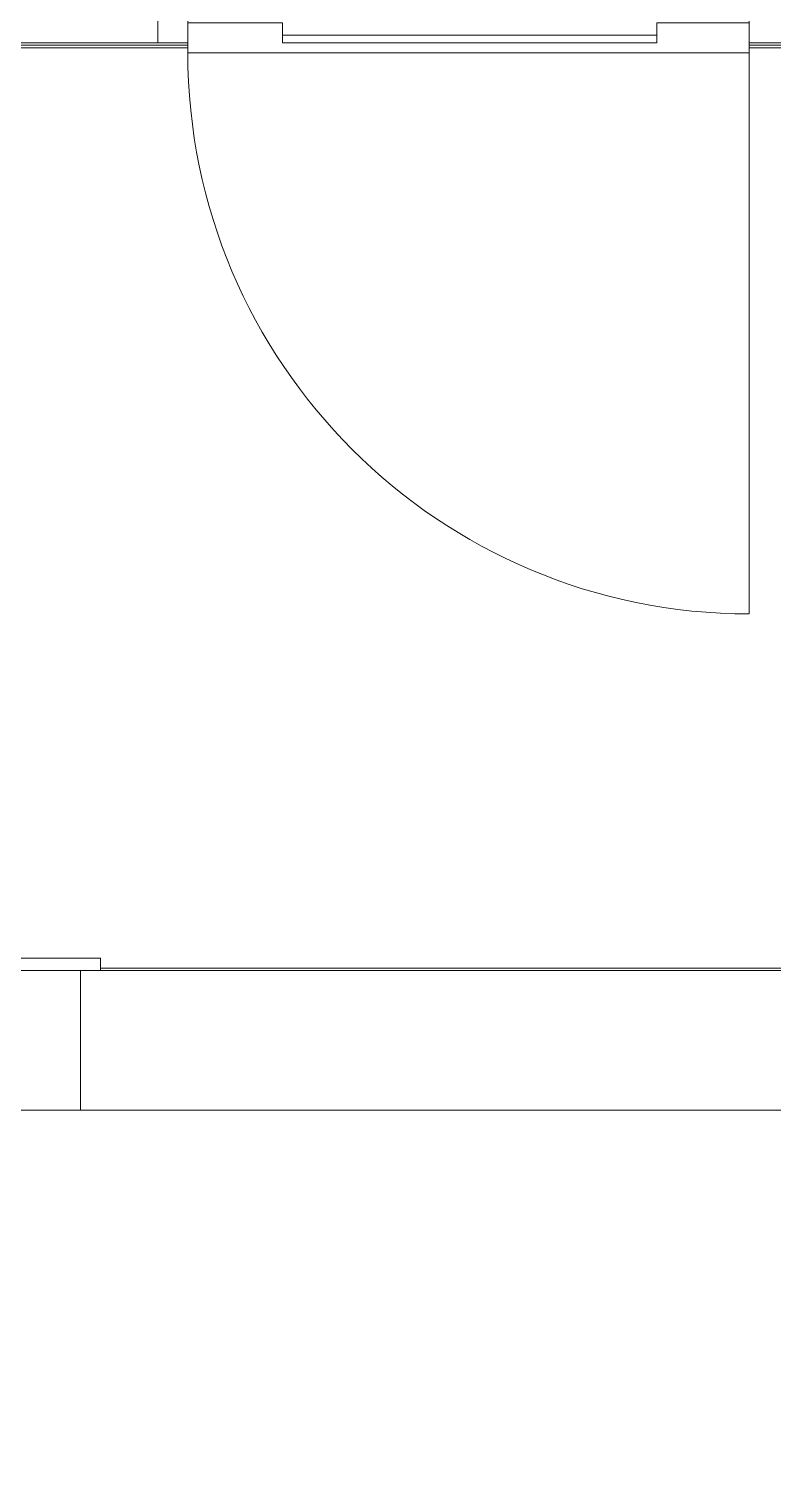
# Model space of a CAD drawing. Header units: inches. Extents: x 0.9 to 36.3, y 0.7 to 23.3.
# Drawn here: x 16.807 to 17.303, y 7.683 to 8.654 of the extents above; entities that cross this region are included whole.
import ezdxf

# ---------------------------------------------------------------- set-up
doc = ezdxf.new("R2010")
doc.units = ezdxf.units.IN
doc.layers.add('Doors', color=7, linetype='Continuous', lineweight=5, true_color=0xf2db9c)
doc.layers.add('PDF_Geometry', color=7, linetype='Continuous', lineweight=9, true_color=0x777777)

msp = doc.modelspace()

# ---------------------------------------------------------------- linework, layer by layer
at = {"layer": 'Doors', "linetype": 'ByBlock'}
msp.add_lwpolyline([(17.28763, 8.64465), (17.28763, 8.263, -0.413987), (16.91265, 8.63798)], format="xyb", dxfattribs=at)
at = {"layer": 'PDF_Geometry', "linetype": 'ByBlock'}
for points in [[(16.85431, 8.02467), (17.3193, 8.02467), (17.3193, 8.64465), (17.28763, 8.64465), (17.28763, 8.69298), (17.44262, 8.69298), (17.44262, 8.64465), (17.41262, 8.64465), (17.41262, 8.02467), (17.41262, 7.68302), (17.3193, 7.68302), (17.3193, 7.93134), (16.84098, 7.93134), (16.84098, 8.02467)], [(16.89265, 8.64465), (16.89265, 8.66631), (16.72599, 8.66631), (16.72599, 8.64465)], [(15.96602, 8.64298), (16.10434, 8.02634), (15.96602, 8.64465), (16.91265, 8.64465), (16.91265, 8.64298), (15.96602, 8.64298), (16.91265, 8.64298)], [(15.96602, 8.64465), (16.10268, 8.02467), (16.24434, 8.02467), (16.24434, 8.03301), (16.85431, 8.03301), (16.85431, 8.02467), (16.24434, 8.02467), (16.24434, 8.03301), (16.85431, 8.03301), (16.85431, 8.02467), (17.20263, 8.02467)], [(17.28763, 8.63798), (16.91265, 8.63798), (16.91265, 8.64132), (15.96768, 8.64132), (16.10434, 8.02634), (16.24434, 8.02634)], [(16.85431, 8.02634), (17.31763, 8.02634), (17.3193, 8.02634), (17.3193, 8.64465), (17.3193, 8.02467)], [(16.97598, 8.64965), (17.22597, 8.64965)], [(17.3193, 8.64298), (17.28763, 8.64298), (17.3193, 8.64298), (17.3193, 8.02634), (17.31763, 8.02634), (17.31763, 8.64132), (17.28763, 8.64132)], [(16.25767, 8.02467), (16.84098, 8.02467)], [(16.84098, 7.93134), (16.84098, 8.02467), (16.84098, 7.93134), (16.67432, 7.93134)], [(16.85431, 8.02634), (17.3193, 8.02634), (16.85431, 8.02634)], [(16.84098, 7.97634), (16.84098, 7.98134)], [(16.84098, 7.93134), (16.25767, 7.93134), (16.84098, 7.93134)]]:
    msp.add_lwpolyline(points, dxfattribs=at)
for points in [[(16.89265, 8.69298), (16.91265, 8.69298), (16.91265, 8.64465), (16.89265, 8.64465)], [(16.91265, 8.63798), (16.91265, 8.65798), (16.97598, 8.65798), (16.97598, 8.64465), (17.22597, 8.64465), (17.22597, 8.65798), (17.28763, 8.65798), (17.28763, 8.63798)], [(16.97598, 8.64465), (16.97598, 8.64965), (17.22597, 8.64965), (17.22597, 8.64465)], [(17.22597, 8.64465), (16.97598, 8.64465)], [(16.26767, 8.03301), (16.83098, 8.03301)], [(16.83098, 7.93134), (16.26767, 7.93134)]]:
    msp.add_lwpolyline(points, close=True, dxfattribs=at)

doc.saveas('drawing.dxf')
